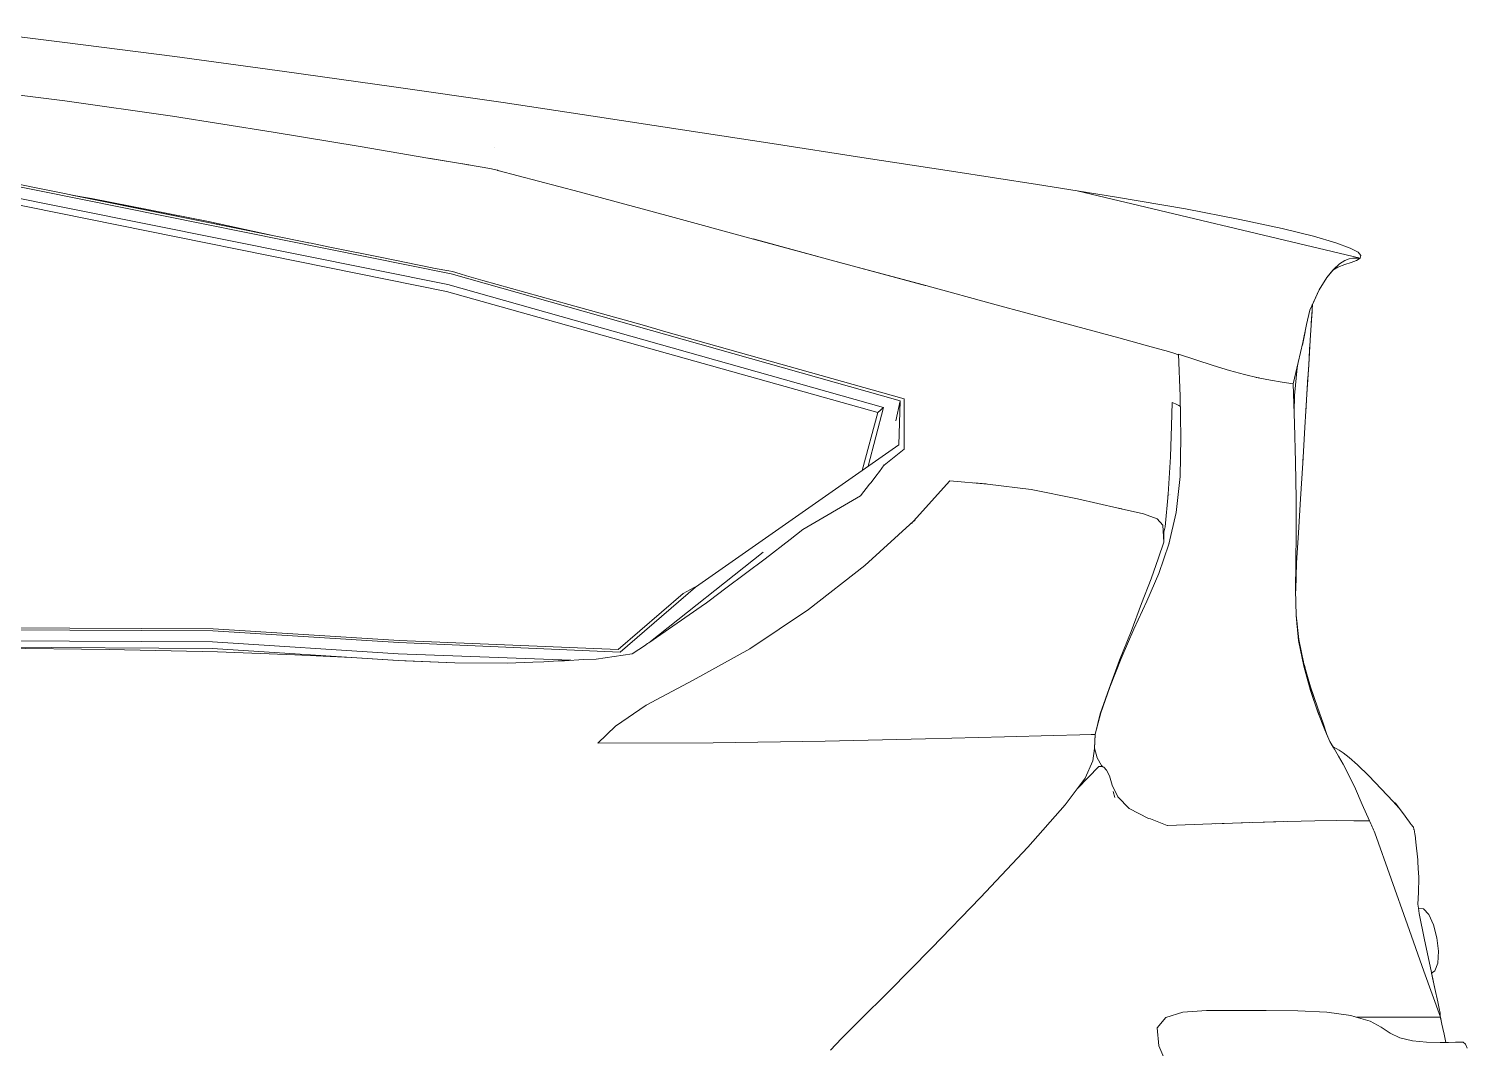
# Model space of a CAD drawing. Header units: millimetres. Extents: x -1879 to 2403, y -38 to 1439.
# Drawn here: x 1303 to 2351, y 660 to 1403 of the extents above; entities that cross this region are included whole.
import ezdxf

# ---------------------------------------------------------------- set-up
doc = ezdxf.new("R2010")
doc.units = ezdxf.units.MM
doc.header["$MEASUREMENT"] = 0
for name, color, linetype, lineweight, true_color in [('CITROEN C4  01', 7, 'Continuous', 0, 0x9a0018), ('CITROEN C4  02', 7, 'Continuous', 0, 0xadadad), ('CITROEN C4  05', 7, 'Continuous', 0, 0x0f0f12), ('CITROEN C4  06', 7, 'Continuous', 0, 0x610000)]:
    doc.layers.add(name, color=color, linetype=linetype, lineweight=lineweight, true_color=true_color)

msp = doc.modelspace()

# ---------------------------------------------------------------- linework, layer by layer
at = {"layer": 'CITROEN C4  01'}
for p, q in [((1329.2, 1393.2), (1248.9, 1403.1)), ((1409.3, 1382.8), (1329.2, 1393.2)), ((1489.2, 1371.9), (1409.3, 1382.8)), ((1569, 1360.8), (1489.2, 1371.9)), ((1329.2, 1350.5), (1250, 1360.4)), ((1648.7, 1349.5), (1569, 1360.8)), ((1329.2, 1350.5), (1407.7, 1339.3)), ((1714.1, 1339.4), (1648.7, 1349.5)), ((1407.7, 1339.3), (1481.1, 1327.8)), ((1779.4, 1329.4), (1714.1, 1339.4)), ((1544.5, 1317.3), (1481.1, 1327.8)), ((1844.7, 1319.4), (1779.4, 1329.4)), ((1593.6, 1308.9), (1544.5, 1317.3)), ((1642.3, 1316.7), (1642.3, 1316.7)), ((1910, 1309.4), (1844.7, 1319.4)), ((1593.6, 1308.9), (1623.5, 1303.9)), ((1594.1, 1308.8), (1623.4, 1303.9)), ((1623.5, 1303.9), (1622.8, 1304)), ((1623.4, 1303.9), (1638.9, 1301.3)), ((1638.9, 1301.3), (1644.6, 1300)), ((1644.6, 1300), (1644.8, 1299.9)), ((1975.3, 1299.4), (1910, 1309.4)), ((1506.9, 1247.2), (1290.2, 1290.8)), ((1644.8, 1299.9), (1704.1, 1284.2)), ((1645.5, 1299.1), (1645.5, 1299.1)), ((1645.5, 1299.1), (1645.5, 1299.1)), ((2038.1, 1289.7), (1975.3, 1299.4)), ((1334.3, 1281.9), (1348.7, 1279.4)), ((1334.3, 1281.9), (1479.6, 1252.7)), ((1348.7, 1279.4), (1433.8, 1262.6)), ((1704.1, 1284.2), (1767.8, 1266.9)), ((2273.1, 1235.8), (2066.9, 1285)), ((1433.8, 1262.6), (1479.6, 1252.7)), ((1767.8, 1266.9), (1831.1, 1249.8)), ((1892.9, 1233.1), (1830.7, 1249.9)), ((1830.7, 1249.9), (1830.7, 1249.9)), ((1831.1, 1249.8), (1894, 1232.8)), ((1892.2, 1233.3), (1892.9, 1233.1)), ((1953.9, 1216.6), (1892.9, 1233.1)), ((1892.9, 1233.1), (1893.1, 1233)), ((1894, 1232.8), (1956.2, 1215.9)), ((1907.7, 1229.1), (1953.9, 1216.6)), ((2249, 1221.9), (2253.9, 1228)), ((2253.2, 1227.1), (2249, 1221.9)), ((2253.2, 1227.1), (2257, 1229.3)), ((2253.9, 1228), (2258.2, 1231.9)), ((2257, 1229.3), (2262, 1231.2)), ((2258.2, 1231.9), (2261.9, 1234.3)), ((2258.2, 1231.9), (2258.2, 1231.9)), ((2260.2, 1232.8), (2260.2, 1232.8)), ((2261.9, 1234.3), (2265.2, 1235.4)), ((2262, 1231.2), (2266.6, 1232.8)), ((2265.2, 1235.4), (2267.9, 1235.8)), ((2266.6, 1232.8), (2270.5, 1234.3)), ((2267.9, 1235.8), (2270, 1235.8)), ((2271.5, 1235.8), (2270, 1235.8)), ((2270.5, 1234.3), (2273.1, 1235.8)), ((2272.5, 1235.8), (2271.5, 1235.8)), ((2273, 1235.8), (2272.5, 1235.8)), ((2273.1, 1235.8), (2273, 1235.8)), ((1956.2, 1215.9), (1948.8, 1218)), ((2010.6, 1201.2), (1953.9, 1216.6)), ((1953.9, 1216.6), (1956.3, 1215.9)), ((2243.4, 1212.9), (2249, 1221.9)), ((1956.4, 1215.9), (1956.2, 1215.9)), ((1956.2, 1215.9), (1956.4, 1215.9)), ((2236.5, 1198.1), (2243.4, 1212.9)), ((2243.4, 1212.9), (2238.4, 1202.1)), ((2059.5, 1188), (2010.6, 1201.2)), ((2234.2, 1187.5), (2236.5, 1198.1)), ((2236.5, 1198.1), (2236.5, 1198.1)), ((2237.7, 1190.8), (2238.4, 1202.1)), ((2238.1, 1197.1), (2237.7, 1190.8)), ((2238.4, 1202.1), (2238.3, 1201.8)), ((2238.3, 1201.8), (2238.3, 1201.8)), ((2097.4, 1177.8), (2059.5, 1188)), ((2231.3, 1174.5), (2234.2, 1187.5)), ((2237.7, 1190.8), (2236.8, 1176.2)), ((2236.8, 1176.2), (2237.7, 1190.8)), ((2237.7, 1190.8), (2237.5, 1187.7)), ((2237.5, 1187.3), (2237.7, 1190.8)), ((2237.7, 1190.8), (2237.5, 1188.6)), ((2237.5, 1187.7), (2237.7, 1190.7)), ((2237.7, 1190.8), (2237.8, 1192)), ((2237.7, 1190.8), (2237.7, 1191)), ((2237.7, 1190.7), (2237.7, 1190.8)), ((1940.9, 1133.4), (1767.2, 1182.3)), ((2120.8, 1171.4), (2097.4, 1177.8)), ((2228, 1159.9), (2231.3, 1174.5)), ((2233.1, 1182.3), (2231.2, 1172.4)), ((2236.8, 1176.1), (2235.7, 1158.1)), ((2236.8, 1176.2), (2236.7, 1175.1)), ((2236.8, 1176.2), (2236.8, 1176.2)), ((2133.5, 1167.9), (2120.8, 1171.4)), ((2138.9, 1166.2), (2133.5, 1167.9)), ((2140.7, 1165.2), (2138.9, 1166.2)), ((2140.8, 1165.2), (2140.7, 1165.2)), ((2236.6, 1173.5), (2236, 1163.9)), ((2178, 1154.1), (2189, 1151)), ((2178, 1154.1), (2178, 1154.1)), ((2224.4, 1144.4), (2228, 1159.9)), ((2225.4, 1135.7), (2227.3, 1156)), ((2227.3, 1156), (2227.7, 1158.6)), ((2234.4, 1136.8), (2235.7, 1158.1)), ((2189, 1151), (2198.9, 1148.7)), ((2198.8, 1148.7), (2197.5, 1149)), ((2198.9, 1148.7), (2207.9, 1147)), ((2199.5, 1148.6), (2199, 1148.7)), ((2207.9, 1147), (2216.3, 1145.6)), ((2216.3, 1145.6), (2224.4, 1144.4)), ((2235.1, 1149.3), (2234.4, 1136.8)), ((1940.9, 1096.7), (1940.9, 1133.4)), ((2225, 1123.8), (2225.4, 1135.7)), ((2232.9, 1112.5), (2234.4, 1136.8)), ((2234.4, 1136.8), (2233.6, 1123.7)), ((2136.1, 1130.7), (2135.8, 1113.7)), ((2138.5, 1129.7), (2136.1, 1130.7)), ((2141.1, 1128.5), (2138.5, 1129.7)), ((2142.2, 1127.9), (2141.1, 1128.5)), ((2135.8, 1113.7), (2134.9, 1091.2)), ((1926.2, 1085.1), (1940.9, 1096.7)), ((2134.9, 1091.2), (2133.2, 1063.8)), ((2231.7, 1092.9), (2231.3, 1086.5)), ((2229.7, 1060.5), (2231.3, 1086.5)), ((2231.3, 1086.5), (2229.7, 1060.5)), ((2229.7, 1060.5), (2231.3, 1086.5)), ((2229.7, 1060.5), (2231.3, 1086.5)), ((2231.3, 1086.5), (2229.7, 1060.5)), ((2231.3, 1086.5), (2231.4, 1087.7)), ((1909, 1062.6), (1915.7, 1071.1)), ((1974.2, 1073.7), (1947.7, 1044.1)), ((2001.6, 1071.3), (1974.2, 1073.7)), ((2000.6, 1071.4), (1991.8, 1072.2)), ((2033.3, 1067.2), (2001.6, 1071.3)), ((1909, 1062.6), (1866.9, 1038.2)), ((2067.3, 1060.5), (2033.3, 1067.2)), ((2096.9, 1053.7), (2067.3, 1060.5)), ((2133.2, 1063.8), (2131.1, 1040.2)), ((2133.1, 1062.7), (2133.2, 1063.7)), ((2133.2, 1063.9), (2133.2, 1064.6)), ((2134.3, 1063.8), (2134.3, 1063.8)), ((2135.3, 1063.8), (2135.3, 1063.8)), ((2229.7, 1060.5), (2228.2, 1035.8)), ((2229.7, 1060.5), (2229.8, 1061.6)), ((2115.3, 1049.6), (2096.9, 1053.7)), ((2099.5, 1053.2), (2097.2, 1053.7)), ((2125.2, 1046), (2115.3, 1049.6)), ((1857.7, 1030.9), (1866.9, 1038.2)), ((1947.7, 1044.1), (1912.2, 1011.8)), ((1946.1, 1042.6), (1947.5, 1044)), ((1947.8, 1044.2), (1948.8, 1045.3)), ((2129.3, 1041.2), (2125.2, 1046)), ((2129.3, 1041.2), (2129.1, 1041.4)), ((2130.1, 1028.8), (2129.3, 1041.2)), ((2129.3, 1040.8), (2129.3, 1041.1)), ((2130.1, 1036.2), (2131.1, 1040.2)), ((2130.1, 1028.8), (2126.3, 1017.5)), ((2126.3, 1017.5), (2130.1, 1028.8)), ((2130.1, 1036.2), (2130.1, 1028.8)), ((2130.1, 1028.8), (2130.1, 1028.8)), ((2130.1, 1028.8), (2130.1, 1028.8)), ((2228.2, 1035.8), (2226.9, 1013.9)), ((2226.9, 1013.9), (2228.2, 1035.8)), ((2126.3, 1017.5), (2120.8, 1002.3)), ((2120.8, 1002.3), (2126.3, 1017.5)), ((2126.3, 1017.5), (2126.3, 1017.5)), ((1912.2, 1011.8), (1871.2, 979.8)), ((2226.9, 1013.9), (2226.2, 994.1)), ((2226.2, 994.1), (2226.9, 1013.9)), ((2226.9, 1013.9), (2226.2, 994.1)), ((2226.9, 1013.9), (2226.2, 994.1)), ((2226.9, 1013.9), (2226.3, 997.8)), ((2113.9, 984.1), (2120.8, 1002.3)), ((2226, 994.1), (2226.5, 975.7)), ((2226, 994.1), (2226.5, 975.7)), ((2226.5, 975.7), (2226.1, 994.1)), ((2226.5, 975.7), (2226.1, 994.1)), ((2226.1, 994.1), (2226.5, 975.7)), ((2226.1, 994.1), (2226.5, 975.7)), ((2226.1, 994.1), (2226.5, 975.7)), ((2226.1, 994.1), (2226.5, 975.7)), ((2226.2, 994.1), (2226.2, 994.1)), ((1871.2, 979.8), (1828.3, 951.1)), ((2106.2, 963.9), (2113.9, 984.1)), ((2226.5, 978.5), (2226.5, 975.7)), ((2226.5, 975.8), (2226.5, 975.7)), ((2228.2, 959.4), (2226.5, 975.7)), ((2226.5, 975.7), (2228.4, 958)), ((2226.5, 975.7), (2228.4, 958)), ((2226.5, 975.7), (2226.5, 975.7)), ((2226.5, 975.7), (2226.5, 975.7)), ((2226.5, 975.7), (2226.5, 975.7)), ((2226.6, 975.1), (2226.5, 975.7)), ((2226.5, 975.7), (2227.4, 967)), ((2226.5, 975.7), (2227.2, 969.3)), ((2228.3, 958.6), (2226.5, 975.7)), ((2226.5, 975.7), (2226.5, 975.7)), ((2226.5, 975.7), (2226.5, 975.7)), ((2228.4, 958), (2226.8, 973.5)), ((2097.9, 942.9), (2106.2, 963.9)), ((2106.2, 963.9), (2097.9, 942.9)), ((2228.4, 958), (2228.3, 958.6)), ((2232.2, 940.2), (2228.4, 958)), ((2228.4, 958), (2228.4, 958)), ((2228.4, 957.8), (2232.2, 940.2)), ((1252.5, 951.9), (1361.5, 950.6)), ((1361.5, 950.6), (1252.5, 951.9)), ((1361.5, 950.6), (1440.4, 948.9)), ((1440.4, 948.9), (1361.5, 950.6)), ((1440.4, 948.9), (1496.8, 946.9)), ((1496.8, 946.9), (1440.4, 948.9)), ((1496.8, 946.9), (1538.1, 944.8)), ((1538.1, 944.8), (1496.8, 946.9)), ((1572, 942.6), (1538.1, 944.8)), ((1828.3, 951.1), (1787.2, 928.4)), ((2232.2, 940.2), (2229.8, 951.4)), ((2231.2, 944.6), (2231.3, 944.5)), ((1613.5, 941), (1572, 942.6)), ((1572, 942.6), (1613.5, 941)), ((1613.5, 941), (1572, 942.6)), ((1577, 942.4), (1613.5, 941)), ((1613.5, 941), (1613.5, 941)), ((2097.9, 942.9), (2090.2, 922.3)), ((2090.2, 922.3), (2097.9, 942.9)), ((2232.2, 940.2), (2231.6, 943.1)), ((2232.2, 940.2), (2237, 923.4)), ((2232.6, 938.9), (2232.2, 940.2)), ((2232.2, 940.2), (2235.9, 927.5)), ((2232.2, 940.2), (2237, 923.4)), ((2232.4, 939.5), (2232.2, 940.2)), ((2232.2, 940.2), (2233, 937.6)), ((1787.2, 928.4), (1752.9, 910.2)), ((2233.8, 932.3), (2236.3, 923.4)), ((2236.3, 923.4), (2241.2, 908.7)), ((2237, 923.4), (2237, 923.4)), ((2237.1, 923.4), (2242, 908.7)), ((2090.2, 922.3), (2083.8, 903.8)), ((2083.8, 903.8), (2090.2, 922.3)), ((1752.9, 910.2), (1730.5, 894.7)), ((2083.8, 903.8), (2080, 888.8)), ((2080, 888.8), (2083.8, 903.8)), ((2241.2, 908.7), (2244.2, 900.1)), ((2242, 908.7), (2241.8, 909.3)), ((2246.2, 897), (2242, 908.7)), ((2242, 908.7), (2246.2, 897)), ((1730.5, 894.7), (1717.6, 882.4)), ((2246.2, 897), (2246.2, 897)), ((2246.2, 897), (2246.2, 897)), ((2248.7, 889.5), (2246.2, 897)), ((2248.7, 889.5), (2246.2, 897)), ((2246.2, 897), (2246.2, 897)), ((1717.6, 882.4), (1801.6, 882.6)), ((1801.6, 882.6), (1883.4, 883.8)), ((1883.4, 883.8), (1956.4, 885.5)), ((1956.4, 885.5), (2014, 887)), ((2014, 887), (2049.6, 887.9)), ((2049.6, 887.9), (2068.9, 888.5)), ((2068.9, 888.5), (2077.2, 888.7)), ((2077.2, 888.7), (2080, 888.8)), ((2080, 888.8), (2079.5, 878.6)), ((2079.5, 878.6), (2080, 888.8)), ((2248.7, 889.5), (2248.7, 889.5)), ((2248.7, 889.3), (2248.7, 889.5)), ((2248.7, 889.3), (2248.7, 889.5)), ((2248.7, 889.5), (2248.7, 889.5)), ((2079.5, 878.6), (2078.4, 869.4)), ((2078.4, 869.4), (2079.5, 878.6)), ((2253.9, 879.4), (2253.6, 879.5)), ((2255.7, 878.5), (2253.9, 879.4)), ((2257.9, 877.4), (2255.7, 878.5)), ((2260.9, 875.4), (2257.9, 877.4)), ((2265.2, 872), (2260.9, 875.4)), ((2271.3, 866.6), (2265.2, 872)), ((2082.7, 865.5), (2067.1, 849.4)), ((2078.4, 869.4), (2072.7, 857)), ((2072.7, 857), (2078.4, 869.4)), ((2084.6, 865.5), (2082.7, 865.5)), ((2086.3, 864.9), (2084.6, 865.5)), ((2084.6, 865.5), (2084.6, 865.5)), ((2084.6, 865.5), (2084.6, 865.5)), ((2084.6, 865.5), (2085.5, 865.2)), ((2086.5, 864.8), (2086.3, 864.9)), ((2088.4, 862.7), (2086.5, 864.8)), ((2090.4, 858.6), (2088.4, 862.7)), ((2279.4, 858.5), (2271.3, 866.6)), ((2058.2, 837.4), (2072.7, 857)), ((2072.7, 857), (2067.1, 849.4)), ((2092.4, 851.7), (2090.4, 858.6)), ((2096.6, 843.3), (2092.4, 851.7)), ((2288.4, 849.2), (2279.4, 858.5)), ((2104.8, 834.8), (2096.6, 843.3)), ((2297.2, 839.8), (2288.4, 849.2)), ((2301.3, 835.2), (2297.2, 839.8)), ((2305.4, 829.8), (2298.7, 838.9)), ((2030.9, 806.5), (2058.2, 837.4)), ((2119, 827.5), (2104.8, 834.8)), ((2120.5, 827.2), (2119, 827.5)), ((2132.8, 822.5), (2132.6, 822.5)), ((2165.2, 823.6), (2132.8, 822.5)), ((2194.9, 824.6), (2165.2, 823.6)), ((2168, 823.7), (2192.5, 824.6)), ((2220.3, 825.4), (2194.9, 824.6)), ((2194.9, 824.6), (2217.6, 825.3)), ((2194.9, 824.6), (2194.9, 824.6)), ((2240.2, 825.8), (2220.3, 825.4)), ((2255.8, 826), (2240.2, 825.8)), ((2268.6, 825.9), (2255.8, 826)), ((2280, 825.8), (2268.6, 825.9)), ((2280.5, 824.7), (2280, 825.8)), ((2281, 823.6), (2280.5, 824.7)), ((2281.5, 822.6), (2281, 823.6)), ((2282, 821.5), (2281.5, 822.6)), ((2282.5, 820.4), (2282, 821.5)), ((2283, 819.3), (2282.5, 820.4)), ((2283.5, 818.2), (2283, 819.3)), ((2284, 817.1), (2283.5, 818.2)), ((2310.1, 823.4), (2312, 821.1)), ((2295.9, 783.5), (2284, 817.1)), ((1996.5, 769.9), (2030.9, 806.5)), ((2307.8, 749.9), (2295.9, 783.5)), ((2315.7, 773.6), (2315.9, 784.3)), ((1960.9, 733), (1996.5, 769.9)), ((2315.7, 773.6), (2315.3, 765.1)), ((2315.7, 762.2), (2315.3, 765.1)), ((2319.3, 761.6), (2315.7, 762.2)), ((2316.3, 758.2), (2315.7, 762.2)), ((2320.1, 739.1), (2316.3, 758.2)), ((2323.3, 757.6), (2319.3, 761.6)), ((2326.6, 750), (2323.3, 757.6)), ((2319.7, 716.3), (2307.8, 749.9)), ((2329, 740.5), (2326.6, 750)), ((2324.2, 719.8), (2320.1, 739.1)), ((2330.2, 730.7), (2329, 740.5)), ((1929.7, 701.3), (1960.9, 733)), ((2329.8, 722.1), (2330.2, 730.7)), ((2331.7, 682.6), (2319.7, 716.3)), ((2327.7, 703.6), (2324.2, 719.8)), ((2325.3, 714.8), (2327.5, 716.5)), ((2327.7, 703.6), (2325.3, 714.8)), ((2327.5, 716.5), (2329.8, 722.1)), ((2329.8, 693.9), (2327.7, 703.6)), ((1908.6, 680.4), (1929.7, 701.3)), ((2330.8, 689.1), (2329.8, 693.9)), ((2329.8, 693.9), (2330.8, 689.1)), ((2125.2, 674.8), (2131.6, 682.5)), ((2131.6, 682.5), (2144, 686.4)), ((2144, 686.4), (2161.3, 687.6)), ((2161.3, 687.6), (2182, 687.6)), ((2182, 687.6), (2204.8, 687.6)), ((2204.8, 687.6), (2227.7, 687.3)), ((2227.7, 687.3), (2248.9, 686.2)), ((2248.9, 686.2), (2266.4, 684)), ((2266.4, 684), (2269.5, 683)), ((2268.6, 683.2), (2280.5, 679.7)), ((2268.6, 683.2), (2268.6, 683.2)), ((2285.9, 682.6), (2270.7, 682.6)), ((2301.1, 682.6), (2285.9, 682.6)), ((2316.4, 682.6), (2301.1, 682.6)), ((2331.7, 682.6), (2316.4, 682.6)), ((2330.8, 689.1), (2330.8, 689.1)), ((2330.8, 689.1), (2331.4, 685.7)), ((2330.8, 689.1), (2331.4, 685.7)), ((2331.4, 685.6), (2331.4, 685.6)), ((2331.4, 685.6), (2331.5, 684.1)), ((2331.5, 684.1), (2331.6, 683.2)), ((2331.6, 683.2), (2331.7, 682.6)), ((2331.7, 682.6), (2331.8, 682)), ((2331.9, 681.5), (2331.8, 682)), ((2331.8, 682), (2332, 681.1)), ((2331.9, 681.8), (2331.8, 682)), ((2331.8, 681.9), (2331.9, 681.7)), ((2331.8, 681.9), (2331.8, 681.8)), ((2331.9, 681.8), (2331.9, 681.8)), ((2331.9, 681.7), (2331.9, 681.7)), ((2331.9, 681.7), (2331.9, 681.7)), ((2332.2, 680.1), (2331.9, 681.6)), ((2331.9, 681.6), (2331.9, 681.6)), ((2332.3, 679.7), (2331.9, 681.5)), ((2331.9, 681.5), (2332, 681.1)), ((1895.2, 667.2), (1908.6, 680.4)), ((2126.4, 661.9), (2125.2, 674.8)), ((2280.5, 679.7), (2288.6, 675.4)), ((2295.1, 671.1), (2288.6, 675.4)), ((2302, 667.6), (2295.1, 671.1)), ((2332.7, 677.6), (2332.2, 680.1)), ((2332.3, 679.7), (2332.3, 679.7)), ((2332.3, 679.7), (2332.3, 679.7)), ((2333.5, 674.3), (2332.7, 677.6)), ((2334.3, 670.4), (2333.5, 674.3)), ((1887.1, 658.7), (1895.2, 667.2)), ((2133.1, 646.5), (2126.4, 661.9)), ((2302, 667.6), (2311.3, 665.5)), ((2311.3, 665.5), (2321.6, 664.5)), ((2331.5, 664.2), (2321.6, 664.5)), ((2331.5, 664.2), (2337.6, 664.3)), ((2331.5, 664.2), (2331.5, 664.2)), ((2331.5, 664.2), (2331.5, 664.2)), ((2335.1, 666.7), (2334.3, 670.4)), ((2335.6, 664.3), (2335.1, 666.7)), ((2337.6, 664.3), (2335.6, 664.3)), ((2337.6, 664.3), (2342.6, 664.4)), ((2342.6, 664.4), (2337.6, 664.3)), ((2342.6, 664.4), (2345.2, 664.5)), ((2345.2, 664.5), (2342.6, 664.4)), ((2345.2, 664.5), (2346.2, 664.5)), ((2346.2, 664.5), (2345.5, 664.5)), ((2346.2, 664.5), (2346.2, 664.5)), ((2346.2, 664.5), (2346.3, 664.5)), ((2346.3, 664.5), (2346.3, 664.5)), ((2348.3, 664.4), (2346.3, 664.5)), ((2348.3, 664.4), (2348.3, 664.4)), ((2349.9, 663.1), (2348.3, 664.4)), ((2348.3, 664.4), (2348.3, 664.4))]:
    msp.add_line(p, q, dxfattribs=at)
msp.add_lwpolyline([(2066.9, 1285), (2038.1, 1289.7)], dxfattribs=at)
at = {"layer": 'CITROEN C4  01', "flags": 128}
for points in [[(1767.2, 1182.3), (1767.2, 1182.3), (1749.8, 1187.2), (1696.4, 1202.1), (1633.9, 1219.6), (1621.9, 1223), (1617.2, 1224.4), (1611.6, 1226.1), (1608.9, 1226.6), (1599, 1228.5), (1595.7, 1229.2), (1560.2, 1236.4), (1522.4, 1244), (1508.7, 1246.8), (1506.8, 1247.2), (1506.8, 1247.2)], [(2238, 1195.9), (2237.7, 1190.8), (2237.6, 1189.7)], [(2236.3, 1168.3), (2235.7, 1158.1), (2235.1, 1148.1)], [(2232.9, 1112.5), (2231.3, 1086.5), (2231.3, 1086.5)], [(1926.3, 1085.2), (1922.8, 1080.5), (1920.1, 1077), (1916.8, 1072.5), (1915.7, 1071.1), (1915.7, 1071.1)], [(1742.6, 947.5), (1752.3, 953.9), (1752.6, 954.1), (1752.8, 954.3), (1753.9, 955), (1754.7, 955.6), (1793, 982), (1796.7, 984.6), (1798.7, 986.1), (1811, 995.4), (1839.6, 1016.7), (1857.7, 1030.9), (1857.7, 1030.9)], [(2226.9, 1013.9), (2226.2, 994.1), (2226.2, 993.5)], [(1613.5, 941), (1651.5, 940.6), (1670.3, 941.4), (1678.2, 941.8), (1688.7, 942.3), (1693.3, 942.5), (1707.2, 943.4), (1716.4, 943.7), (1716.4, 943.7), (1742.6, 947.5)], [(2237, 923.4), (2242, 908.7), (2242, 908.7)], [(2305.4, 829.8), (2305.4, 829.8), (2307.8, 826.8), (2307.8, 826.7), (2308.7, 825.5), (2309.6, 824.1), (2309.8, 823.9), (2309.9, 823.7), (2310, 823.6), (2310.1, 823.4)], [(2312, 821.1), (2312.1, 820.8), (2312.2, 820.1), (2312.3, 819.8), (2312.4, 819.5), (2312.5, 819.2), (2312.5, 818.9), (2312.7, 818.4), (2312.7, 818.1), (2312.8, 817.7)], [(2312.8, 817.7), (2312.8, 817.6), (2312.9, 817.4), (2313, 816.9), (2313, 816.3), (2313.2, 815), (2313.4, 813.5), (2313.5, 812.3), (2313.7, 810.8), (2313.7, 810.2), (2314, 808.1), (2315, 799.5), (2315, 799), (2315.1, 797.9), (2315.3, 795.7), (2315.8, 787.3)], [(2315.8, 787.3), (2315.9, 785.3), (2315.9, 784.7)], [(2315.9, 784.3), (2315.9, 784.3), (2315.9, 784.7)], [(2331.8, 681.8), (2331.9, 681.6), (2331.9, 681.6)], [(2351.2, 660), (2349.9, 663.1), (2349.9, 663.1)]]:
    msp.add_lwpolyline(points, dxfattribs=at)
at = {"layer": 'CITROEN C4  02'}
msp.add_line((2301.1, 835.4), (2298.7, 838.8), dxfattribs=at)
at = {"layer": 'CITROEN C4  05'}
for p, q in [((1610.6, 1224.6), (1226.5, 1301.9)), ((1225, 1293.8), (1608.3, 1216.6)), ((1607.4, 1211.7), (1224.5, 1288.9)), ((2095.7, 1280.4), (2066.9, 1285)), ((2145.8, 1271.8), (2095.7, 1280.4)), ((2185.6, 1264.2), (2145.8, 1271.8)), ((2216.4, 1257.6), (2185.6, 1264.2)), ((2239.3, 1251.9), (2216.4, 1257.6)), ((2255.5, 1247.1), (2239.3, 1251.9)), ((2266, 1243.2), (2255.5, 1247.1)), ((2271.8, 1240.2), (2266, 1243.2)), ((2273.8, 1237.8), (2271.8, 1240.2)), ((2273.1, 1235.8), (2273.8, 1237.8)), ((1608.3, 1216.6), (1925.8, 1127)), ((1937.9, 1131.9), (1610.6, 1224.6)), ((1921.7, 1123.3), (1607.4, 1211.7)), ((1910.2, 1081.1), (1921.7, 1123.3)), ((1925.8, 1127), (1914.7, 1084.3)), ((1921.7, 1123.3), (1925.8, 1127)), ((1937.9, 1131.9), (1934.8, 1117.4)), ((1936.9, 1099.9), (1937.9, 1131.9)), ((1788.9, 996), (1936.9, 1099.9)), ((1936.9, 1099.9), (1936.9, 1099.9)), ((1754.7, 955.6), (1838, 1021.6)), ((1788.9, 996), (1733.8, 948.8)), ((1779.8, 991.6), (1790.6, 997.2)), ((1732.5, 950.7), (1779.8, 991.6)), ((1437, 964.3), (1127, 965.6)), ((1127.1, 967.1), (1437.2, 965.8)), ((1437.2, 965.8), (1572.8, 957.2)), ((1127, 957.9), (1436.7, 956.3)), ((1436.7, 956.3), (1572.1, 947.5)), ((1572.6, 955.7), (1437, 964.3)), ((1733.8, 948.8), (1572.6, 955.7)), ((1572.8, 957.2), (1732.5, 950.7)), ((1127, 953.1), (1436.7, 951.4)), ((1436.7, 951.4), (1572, 942.6)), ((1572.1, 947.5), (1697.9, 942.8))]:
    msp.add_line(p, q, dxfattribs=at)
at = {"layer": 'CITROEN C4  06'}
for p, q in [((2153.5, 1161.8), (2140.7, 1166)), ((2140.7, 1166), (2142, 1135.3)), ((2166, 1157.8), (2153.5, 1161.8)), ((2178, 1154.1), (2166, 1157.8)), ((2225.3, 1115.5), (2224.4, 1144.4)), ((2142, 1135.3), (2142.6, 1105.3)), ((2226, 1087.3), (2225.3, 1115.5)), ((2142.6, 1105.3), (2141.9, 1076.8)), ((2226.5, 1060.5), (2226, 1087.3)), ((2141.9, 1076.8), (2139.1, 1050.6)), ((2226.6, 1035.8), (2226.5, 1060.5)), ((2139.1, 1050.6), (2133.7, 1027.4)), ((2133.7, 1027.4), (2133.9, 1028.1)), ((2226.2, 1013.9), (2226.6, 1035.8)), ((2133.7, 1027.4), (2126.4, 1006.1)), ((2226, 994), (2226.2, 1013.9)), ((2126.4, 1006.1), (2117.7, 985.8)), ((2126.1, 1005.4), (2126.4, 1006.1)), ((2117.7, 985.8), (2108.3, 965.5)), ((2226.5, 975.4), (2226, 994)), ((2228.3, 957.2), (2226.5, 975.4)), ((2108.3, 965.5), (2099.1, 944.1)), ((2232.1, 938.6), (2228.3, 957.2)), ((2099.1, 944.1), (2090.7, 923.2)), ((2237, 920.8), (2232.1, 938.6)), ((2090.7, 923.2), (2084.1, 904.4)), ((2242.4, 904.9), (2237, 920.8)), ((2084.1, 904.4), (2080.1, 889)), ((2083.9, 903.9), (2084.1, 904.4)), ((2084.1, 904.4), (2084.3, 905)), ((2247.4, 892.2), (2242.4, 904.9)), ((2251.2, 883.7), (2247.4, 892.2)), ((2080.1, 889), (2079.6, 878.7)), ((2248.7, 889.3), (2251.2, 883.7)), ((2251.2, 883.7), (2253.6, 879.5)), ((2254.5, 877.9), (2251.2, 883.7)), ((2079.6, 878.7), (2081.5, 871.7)), ((2081.5, 871.7), (2081.4, 871.9)), ((2081.5, 871.7), (2084.8, 866.1)), ((2257.5, 872.9), (2254.5, 877.9)), ((2260.9, 867.2), (2257.5, 872.9)), ((2085.6, 865.1), (2084.8, 866.1)), ((2265, 859), (2260.9, 867.2)), ((2269.7, 849), (2265, 859)), ((2093.2, 847.1), (2094.4, 842.8)), ((2274.7, 837.7), (2269.7, 849)), ((2280, 825.8), (2274.7, 837.7)), ((2132.6, 822.5), (2120.5, 827.2))]:
    msp.add_line(p, q, dxfattribs=at)

doc.saveas('drawing.dxf')
